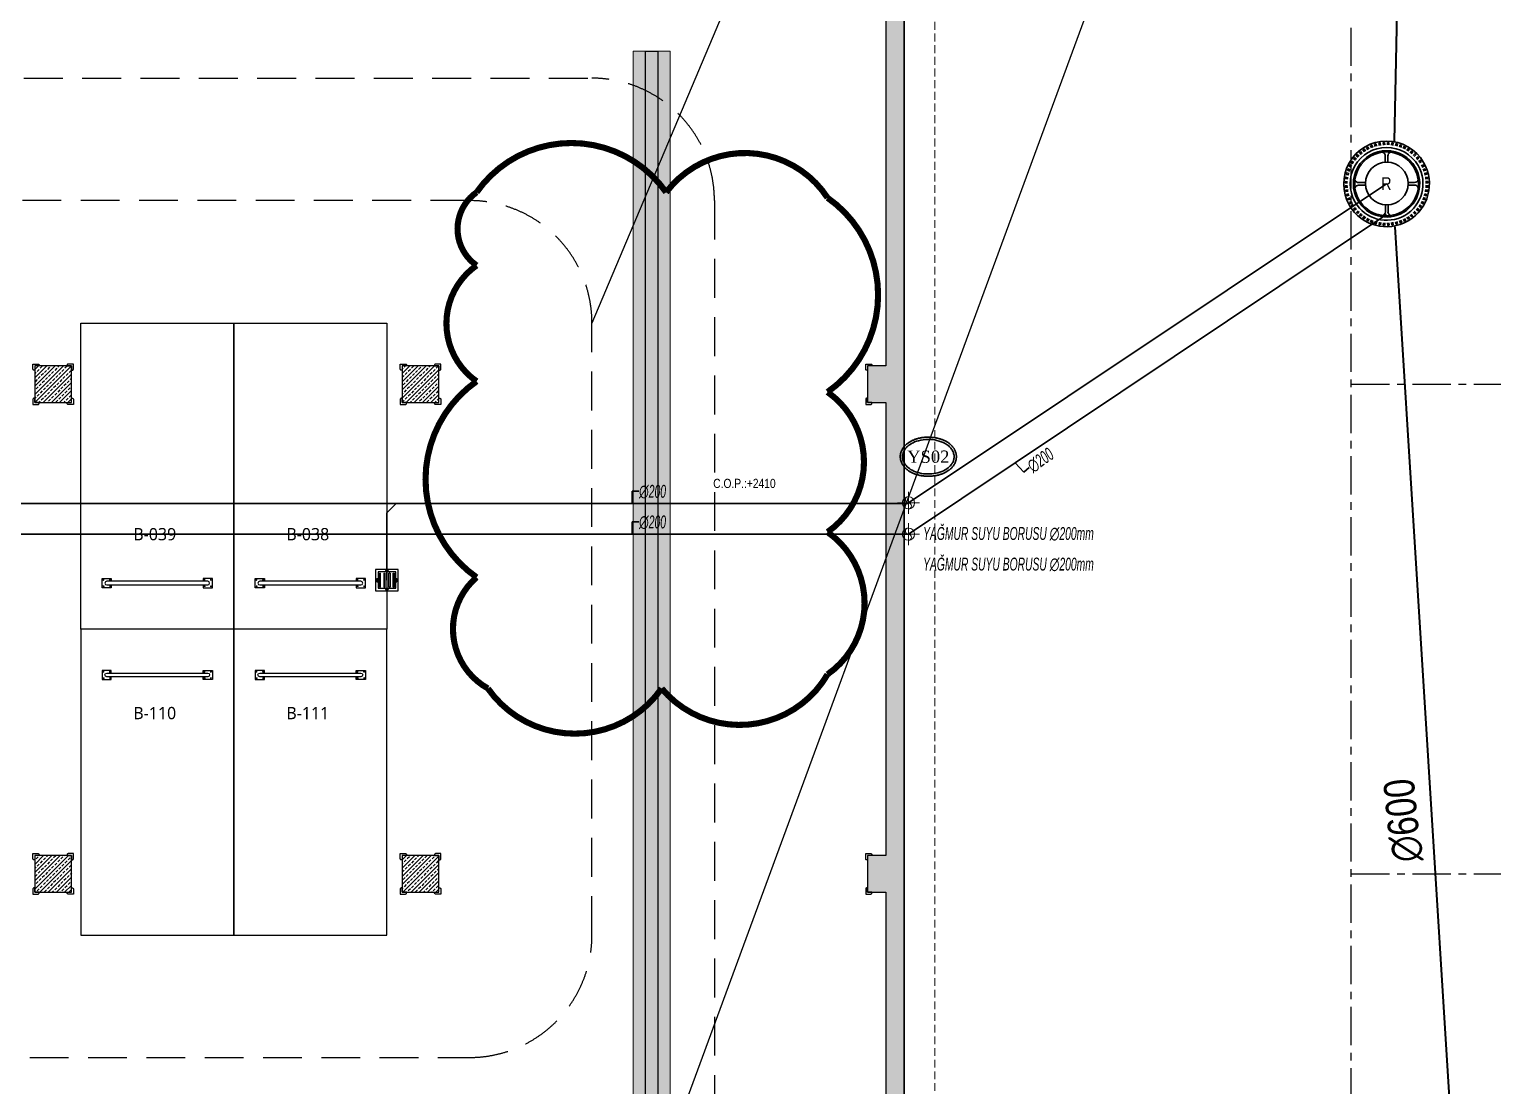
# Model space of a CAD drawing. Header units: millimetres. Extents: x -379292 to 1221486, y 92049 to 447512.
# Drawn here: x 172958 to 196859, y 253157 to 270418 of the extents above; entities that cross this region are included whole.
import ezdxf
from ezdxf.enums import TextEntityAlignment as Align
from ezdxf.lldxf.tags import DXFTag

# ---------------------------------------------------------------- set-up
doc = ezdxf.new("R2010")
doc.units = ezdxf.units.MM
doc.linetypes.add('CENTER', pattern=[2, 1.25, -0.25, 0.25, -0.25])
doc.linetypes.add('HIDDEN', pattern=[9.525, 6.35, -3.175])
for name, color, linetype, lineweight in [('0-KRCN-SHT YAĞMURSUYUBORUSU-100', 3, 'PISSU_LINE50', 35), ('0-KRCN-SHT-KOLADI-YAZIYAĞMURSUYU', 4, 'Continuous', 35), ('0-KRCN-SHT-PİSSU-BORU', 220, 'PISSU_LINE50', 40), ('0-KRCN-SHT-ROGAR', 151, 'Continuous', 35), ('0-KRCN-SHT-YAZI-ÇAP-PİSSU', 41, 'Continuous', 30), ('06_FORMWORK HIDDEN', 252, 'HIDDEN2', 0), ('E_CT_KA', 4, 'Continuous', 9), ('XREF$0$05_RAIN PIPE', 3, 'Continuous', 9)]:
    doc.layers.add(name, color=color, linetype=linetype, lineweight=lineweight)
for name, color, linetype in [('04_RAIN INLET', 51, 'Continuous'), ('05_AXIS', 211, 'CENTER'), ('05_HATCH CONCRETE', 141, 'Continuous'), ('05_HATCH SOLID-2', 253, 'Continuous'), ('05_SYMBOL', 2, 'Continuous'), ('202-A-Y-MahalAd', 141, 'Continuous'), ('E_CT_ZA', 6, 'Continuous'), ('M_YANGIN_SPR_ CAP', 7, 'Continuous')]:
    doc.layers.add(name, color=color, linetype=linetype)
doc.styles.add('DOA.ARIAL', font='arial.ttf')
doc.styles.add('MUF', font='isocpeur.ttf')
doc.styles.get("Standard").update_dxf_attribs({"font": 'segoeuil.ttf'})
doc.styles.add('TROMANT', font='arial.ttf', dxfattribs={"width": 0.8})
doc.styles.add('YAZI', font='times.ttf')
doc.styles.add('ÇAP-2', font='ARIALNBI.TTF')
tags = doc.linetypes.add('HIDDEN2', pattern=[0.1875, 0.125, -0.0625]).pattern_tags.tags
tags[6:7] = [DXFTag(74, 4), DXFTag(75, 0), DXFTag(340, '0'), DXFTag(46, 0.0), DXFTag(50, 0.0), DXFTag(44, 0.0), DXFTag(45, 0.0)]
tags[4:5] = [DXFTag(74, 4), DXFTag(75, 0), DXFTag(340, '0'), DXFTag(46, 0.0), DXFTag(50, 0.0), DXFTag(44, 0.0), DXFTag(45, 0.0)]
doc.linetypes.add('PISSU_LINE50', pattern='A,50,-10,["C",MUF,S=10,R=0,X=1,Y=-5],0', length=60)
pattern_1 = [(225, (905000, -3e-07), (67.351921, -67.351921), []), (225, (904932.65, -3e-07), (67.351921, -67.351921), [47.625, -23.8125])]

# ---------------------------------------------------------------- blocks, each defined once
blk = doc.blocks.new('202_Aks')
at = {"layer": '05_AXIS', "ltscale": 500}
for p, q in [((137900, -182300), (137900, 5000)), ((137900, -13500), (142900, -13500)), ((137900, -21500), (142900, -21500))]:
    blk.add_line(p, q, dxfattribs=at)
blk = doc.blocks.new('202_Vida')
at = {"color": 0, "linetype": 'ByBlock', "ltscale": 0.2}
for points in [[(1, 0), (-1, 0)], [(0, 1), (0, -1)]]:
    blk.add_lwpolyline(points, dxfattribs=at)
at = {"color": 0, "linetype": 'ByBlock'}
for radius in [0.42, 0.23, 0.155]:
    blk.add_circle((0, 0), radius, dxfattribs=at)
blk = doc.blocks.new('202_Stoper')
at = {"color": 0, "linetype": 'ByBlock'}
for points in [[(-750, -30), (-750, -75), (-900, -75), (-900, 75), (-750, 75), (-750, 30)], [(750, -30), (750, -75), (900, -75), (900, 75), (750, 75), (750, 30)]]:
    blk.add_lwpolyline(points, dxfattribs=at)
blk.add_lwpolyline([(825, -30, 1), (825, 30), (-825, 30, 1), (-825, -30)], format="xyb", close=True, dxfattribs=at)
at = {"color": 0, "linetype": 'ByBlock', "yscale": 10, "zscale": 10, "rotation": 180}
for p, xscale in [((-877, 53), -10), ((-772, 53), 10), ((772, 53), -10), ((877, 53), 10)]:
    blk.add_blockref('202_Vida', p, dxfattribs=dict(at, xscale=xscale))
at = {"color": 0, "linetype": 'ByBlock', "yscale": 10, "zscale": 10}
for p, xscale in [((-877, -52), 10), ((-772, -52), -10), ((772, -52), 10), ((877, -52), -10)]:
    blk.add_blockref('202_Vida', p, dxfattribs=dict(at, xscale=xscale))
blk = doc.blocks.new('202_Mahalblok')
at = {"color": 0, "linetype": 'ByBlock', "flags": 128}
blk.add_lwpolyline([(0, 0), (0, 5000), (2500, 5000), (2500, 0)], close=True, dxfattribs=at)
at = {"color": 252}
blk.add_blockref('202_Stoper', (1250, 750), dxfattribs=at)
at = {"color": 0, "linetype": 'ByBlock', "ltscale": 25}
blk.add_attdef('MAHALNO', text='', height=200, dxfattribs=at).set_placement((1209, 1390), align=Align.BOTTOM_CENTER)
blk = doc.blocks.new('bariyer')
at = {"color": 8, "ltscale": 25}
blk.add_lwpolyline([(0, -70), (15, -70, 0.414214), (30, -55), (30, 30), (-55, 30, 0.414214), (-70, 15), (-70, 0), (0, 0)], format="xyb", close=True, dxfattribs=at)
blk = doc.blocks.new('OtoParkBodrumKatMimari')
at = {"layer": '05_HATCH CONCRETE'}
h = blk.add_hatch(dxfattribs=at)
h.set_pattern_fill('ANSI33', color=8, scale=15, angle=180, style=0)
h.set_pattern_definition(pattern_1)
h.paths.add_polyline_path([(96200, 177300), (96200, 177000), (96800, 177000), (96800, 177300), (104600, 177300), (104600, 177000), (105200, 177000), (105200, 177300), (113000, 177300), (113000, 177000), (113600, 177000), (113600, 177300), (121400, 177300), (121400, 177000), (122000, 177000), (122000, 177300), (127400, 177300), (127400, 177000), (128000, 177000), (128000, 177300), (135000, 177300), (135000, 177000), (135300, 177000), (135300, 172100), (135000, 172100), (135000, 171500), (135300, 171500), (135300, 164100), (135000, 164100), (135000, 163500), (135300, 163500), (135300, 156100), (135000, 156100), (135000, 155500), (135300, 155500), (135300, 148100), (135000, 148100), (135000, 147500), (135300, 147500), (135300, 144600), (135000, 144600), (135000, 144000), (135600, 144000), (135600, 144300), (142600, 144300), (142600, 144000), (142900, 144000), (142900, 140100), (142600, 140100), (142600, 139500), (142900, 139500), (142900, 132100), (142600, 132100), (142600, 131500), (142900, 131500), (142900, 127950), (142600, 127950), (142600, 127350), (142900, 127350), (142900, 124300), (142600, 124300), (142600, 123300), (142900, 123300), (142900, 113800), (142600, 113800), (142600, 112800), (142700, 112800), (142700, 100050), (135550, 100050), (135550, 108100), (135050, 108100), (135050, 83500), (135550, 83500), (135550, 99800), (142700, 99800), (142700, 78800), (142600, 78800), (142600, 77800), (142900, 77800), (142900, 68100), (142600, 68100), (142600, 67500), (143200, 67500), (143200, 144600), (135600, 144600), (135600, 177600), (71000, 177600), (71000, 177000), (71600, 177000), (71600, 177300), (79400, 177300), (79400, 177000), (80000, 177000), (80000, 177300), (87800, 177300), (87800, 177000), (88400, 177000), (88400, 177300)])
h = blk.add_hatch(dxfattribs=at)
h.set_pattern_fill('ANSI33', color=8, scale=15, angle=180, style=0)
h.set_pattern_definition(pattern_1)
h.paths.add_polyline_path([(122000, 164100), (121400, 164100), (121400, 163500), (122000, 163500)])
h = blk.add_hatch(dxfattribs=at)
h.set_pattern_fill('ANSI33', color=8, scale=15, angle=180, style=0)
h.set_pattern_definition(pattern_1)
h.paths.add_polyline_path([(128000, 164100), (127400, 164100), (127400, 163500), (128000, 163500)])
h = blk.add_hatch(dxfattribs=at)
h.set_pattern_fill('ANSI33', color=8, scale=15, angle=180, style=0)
h.set_pattern_definition(pattern_1)
h.paths.add_polyline_path([(122000, 156100), (121400, 156100), (121400, 155500), (122000, 155500)])
h = blk.add_hatch(dxfattribs=at)
h.set_pattern_fill('ANSI33', color=8, scale=15, angle=180, style=0)
h.set_pattern_definition(pattern_1)
h.paths.add_polyline_path([(128000, 156100), (127400, 156100), (127400, 155500), (128000, 155500)])
at = {"color": 5}
for points in [[(135300, 171500), (135300, 164100), (135000, 164100), (135000, 163500), (135300, 163500), (135300, 156100), (135000, 156100), (135000, 155500), (135300, 155500), (135300, 148100)], [(143200, 67500), (143200, 144600), (135600, 144600), (135600, 177600), (71000, 177600)]]:
    blk.add_lwpolyline(points, dxfattribs=at)
for points in [[(122000, 164100), (121400, 164100), (121400, 163500), (122000, 163500)], [(128000, 164100), (127400, 164100), (127400, 163500), (128000, 163500)], [(122000, 156100), (121400, 156100), (121400, 155500), (122000, 155500)], [(128000, 156100), (127400, 156100), (127400, 155500), (128000, 155500)]]:
    blk.add_lwpolyline(points, close=True, dxfattribs=at)
at = {"layer": '05_HATCH SOLID-2', "color": 251, "ltscale": 25}
blk.add_lwpolyline([(150500, -8770), (150500, 187430), (4700, 187430), (4700, 177600), (135600, 177600), (135600, 144600), (143200, 144600), (143200, 59700), (90240, -300), (70300, -300), (63119, 5881)], dxfattribs=at)
at = {"layer": '05_SYMBOL', "color": 252, "linetype": 'HIDDEN', "ltscale": 100}
for points in [[(17400, 168800), (130500, 168800)], [(132500, 166800), (132500, 53048)]]:
    blk.add_lwpolyline(points, dxfattribs=at)
blk.add_lwpolyline([(132500, 166800, 0.414214), (130500, 168800)], format="xyb", dxfattribs=at)
blk.add_lwpolyline([(130500, 154800), (130500, 164800, 0.414214), (128500, 166800), (19400, 166800, 0.414214), (17400, 164800), (17400, 154800, 0.414214), (19400, 152800), (128500, 152800, 0.414214)], format="xyb", close=True, dxfattribs=at)
at = {"layer": '06_FORMWORK HIDDEN', "linetype": 'HIDDEN', "ltscale": 20}
blk.add_line((136100, 178100), (136100, 145100), dxfattribs=at)
at = {"layer": '05_AXIS'}
blk.add_blockref('202_Aks', (5000, 177300), dxfattribs=at)
at = {"layer": '05_SYMBOL', "color": 8, "xscale": -1}
for p in [(121400, 164100), (127400, 164100), (135000, 164100), (121400, 156100), (127400, 156100), (135000, 156100)]:
    blk.add_blockref('bariyer', p, dxfattribs=at)
at = {"layer": '05_SYMBOL', "color": 8}
for p in [(122000, 164100), (128000, 164100), (122000, 156100), (128000, 156100)]:
    blk.add_blockref('bariyer', p, dxfattribs=at)
at = {"layer": '05_SYMBOL', "color": 8, "rotation": 180}
for p in [(121400, 163500), (127400, 163500), (135000, 163500), (121400, 155500), (127400, 155500), (135000, 155500)]:
    blk.add_blockref('bariyer', p, dxfattribs=at)
at = {"layer": '05_SYMBOL', "color": 8, "xscale": -1, "rotation": 180}
for p in [(122000, 163500), (128000, 163500), (122000, 155500), (128000, 155500)]:
    blk.add_blockref('bariyer', p, dxfattribs=at)
at = {"layer": '202-A-Y-MahalAd', "color": 8, "ltscale": 25}
for p, values in [((122150, 159800), {'MAHALNO': 'B-039'}), ((124650, 159800), {'MAHALNO': 'B-038'})]:
    blk.add_blockref('202_Mahalblok', p, dxfattribs=at).add_auto_attribs(values)
ref = blk.add_blockref('202_Mahalblok', (122150, 159800), dxfattribs=dict(at, xscale=-1, rotation=180))
ref.add_attrib('MAHALNO', 'B-110', dxfattribs={"layer": '0', "color": 0, "linetype": 'ByBlock', "ltscale": 25, "height": 200}).set_placement((123359, 158267), align=Align.BOTTOM_CENTER)
ref = blk.add_blockref('202_Mahalblok', (124650, 159800), dxfattribs=dict(at, xscale=-1, rotation=180))
ref.add_attrib('MAHALNO', 'B-111', dxfattribs={"layer": '0', "color": 0, "linetype": 'ByBlock', "ltscale": 25, "height": 200}).set_placement((125859, 158267), align=Align.BOTTOM_CENTER)
blk = doc.blocks.new('*U673')
h = blk.add_hatch()
h.set_pattern_fill('ANSI33', color=0, scale=50, angle=1, style=0)
h.paths.add_polyline_path([(-115494, 200), (1093, 200), (1093, 0), (-115494, 0)])
at = {"color": 0}
blk.add_lwpolyline([(-115494, 200), (1093, 200), (1093, 0), (-115494, 0)], close=True, dxfattribs=at)
at = {"ltscale": 25, "flags": 1}
for tag, p in [('YUKSEKLIK', (-229, -149)), ('KALINLIK', (-229, -213))]:
    blk.add_attdef(tag, p, '', height=50, dxfattribs=at)
blk = doc.blocks.new('*U720')
h = blk.add_hatch()
h.set_pattern_fill('ANSI33', color=0, scale=50, angle=1, style=0)
h.paths.add_polyline_path([(-71173, 600), (45489, 600), (45489, 0), (-71173, 0)])
at = {"color": 0}
blk.add_lwpolyline([(-71173, 600), (45489, 600), (45489, 0), (-71173, 0)], close=True, dxfattribs=at)
at = {"ltscale": 25, "flags": 1}
for tag, p in [('YUKSEKLIK', (-229, -149)), ('KALINLIK', (-229, -213))]:
    blk.add_attdef(tag, p, '', height=50, dxfattribs=at)
blk = doc.blocks.new('A$C15ead506')
at = {"layer": 'E_CT_KA', "color": 6, "rotation": 270}
blk.add_blockref('*U720', (60875, 97770), dxfattribs=at)
at = {"layer": 'E_CT_ZA', "color": 30, "rotation": 90}
blk.add_blockref('*U673', (61275, 167851), dxfattribs=at)
blk = doc.blocks.new('G$CBAC204B7')
at = {"layer": '04_RAIN INLET', "color": 2}
for p, q in [((0.37, 0.35), (-0.37, 0.35)), ((-0.37, 0.35), (-0.37, -0.35)), ((0.288, 0.268), (-0.288, 0.268)), ((-0.288, 0.268), (-0.288, -0.268)), ((-0.246, 0.227), (-0.247, -0.227)), ((-0.205, 0.227), (-0.246, 0.227)), ((-0.205, 0.227), (-0.206, -0.227)), ((-0.103, -0.227), (-0.103, 0.227)), ((-0.103, 0.227), (-0.061, 0.227)), ((-0.061, 0.227), (-0.062, -0.227)), ((0.062, 0.227), (0.062, -0.227)), ((0.103, 0.227), (0.062, 0.227)), ((0.103, -0.227), (0.103, 0.227)), ((0.206, 0.227), (0.206, -0.227)), ((0.247, 0.227), (0.206, 0.227)), ((0.247, 0.227), (0.247, -0.227)), ((0.288, -0.268), (0.288, 0.268)), ((0.37, -0.35), (0.37, 0.35)), ((-0.37, -0.35), (0.37, -0.35)), ((-0.288, -0.268), (0.288, -0.268)), ((-0.206, -0.227), (-0.247, -0.227)), ((-0.103, -0.227), (-0.062, -0.227)), ((0.103, -0.227), (0.062, -0.227)), ((0.247, -0.227), (0.206, -0.227))]:
    blk.add_line(p, q, dxfattribs=at)
at = {"layer": '04_RAIN INLET', "color": 2, "ltscale": 50}
for p, q in [((-0.288, 0.053), (-0.329, 0.053)), ((0.041, 0.309), (-0.041, 0.309)), ((-0.041, 0.268), (-0.041, 0.309)), ((0.041, 0.268), (0.041, 0.309)), ((0.329, 0.053), (0.288, 0.053)), ((-0.288, -0.053), (-0.329, -0.053)), ((-0.041, -0.309), (-0.041, -0.268)), ((0.041, -0.309), (0.041, -0.268)), ((0.329, -0.053), (0.288, -0.053))]:
    blk.add_line(p, q, dxfattribs=at)
at = {"layer": '04_RAIN INLET', "color": 2, "ltscale": 50, "extrusion": (-2.90481e-21, 1.6744e-09, 1)}
for points in [[(-0.329, 0.053), (-0.329, -0.053)], [(0.329, -0.053), (0.329, 0.053)], [(-0.041, -0.309), (0.041, -0.309)]]:
    blk.add_lwpolyline(points, dxfattribs=at)
blk = doc.blocks.new('IZGARA')
at = {"layer": '04_RAIN INLET', "color": 2}
blk.add_blockref('G$CBAC204B7', (0, 0), dxfattribs=at)
blk = doc.blocks.new('G$CD316F46C')
at = {"layer": '0-KRCN-SHT-ROGAR'}
for p, q in [((-32.2, 32.8), (-34.3, 35)), ((-29.8, 35), (-31.8, 37.3)), ((-28.6, 36), (-30.5, 38.3)), ((-26.1, 37.9), (-27.8, 40.4)), ((-24.8, 38.7), (-26.4, 41.3)), ((-22, 40.4), (-23.4, 43)), ((-20.6, 41.1), (-22, 43.8)), ((-17.7, 42.4), (-18.9, 45.2)), ((-16.3, 43), (-17.3, 45.8)), ((-13.2, 44), (-14.1, 46.9)), ((-11.7, 44.4), (-12.5, 47.4)), ((-8.6, 45.1), (-9.1, 48.1)), ((-7.1, 45.4), (-7.5, 48.4)), ((-3.9, 45.8), (-4.1, 48.8)), ((-2.3, 45.9), (-2.5, 48.9)), ((0.9, 45.9), (1, 48.9)), ((2.4, 45.8), (2.6, 48.8)), ((5.6, 45.5), (6, 48.5)), ((7.2, 45.3), (7.6, 48.3)), ((10.3, 44.7), (11, 47.6)), ((11.8, 44.3), (12.6, 47.2)), ((14.9, 43.3), (15.9, 46.2)), ((16.3, 42.8), (17.4, 45.6)), ((19.3, 41.5), (20.6, 44.2)), ((20.7, 40.8), (22, 43.5)), ((23.5, 39.2), (25, 41.8)), ((24.8, 38.4), (26.4, 40.9)), ((27.4, 36.6), (29.2, 38.9)), ((28.6, 35.6), (30.5, 37.9)), ((31, 33.5), (33.1, 35.7)), ((32.1, 32.4), (34.3, 34.5)), ((-42.8, 16.6), (-45.6, 17.7)), ((-42.2, 18), (-45, 19.2)), ((-40.8, 20.9), (-43.5, 22.3)), ((-40.1, 22.3), (-42.8, 23.8)), ((-39.1, 24.2), (-41.6, 25.7)), ((-38.2, 25.5), (-40.7, 27.1)), ((-36.4, 28.1), (-38.8, 29.9)), ((-35.4, 29.3), (-37.7, 31.2)), ((-33.3, 31.7), (-35.5, 33.8)), ((34.3, 30), (36.6, 32)), ((35.3, 28.8), (37.6, 30.7)), ((37.2, 26.2), (39.7, 28)), ((38.1, 25), (40.6, 26.6)), ((39.7, 22.2), (42.3, 23.6)), ((40.4, 20.8), (43.1, 22.2)), ((41.7, 17.9), (44.5, 19.1)), ((42.3, 16.5), (45.1, 17.5)), ((-45.7, 2.7), (-48.7, 2.8)), ((-45.6, 4.2), (-48.6, 4.5)), ((-45.2, 7.4), (-48.2, 7.9)), ((-44.9, 8.9), (-47.9, 9.5)), ((-44.2, 12.1), (-47.1, 12.8)), ((-43.8, 13.5), (-46.7, 14.4)), ((43.3, 13.4), (46.2, 14.3)), ((43.8, 11.9), (46.7, 12.7)), ((44.5, 8.8), (47.4, 9.3)), ((44.7, 7.3), (47.7, 7.7)), ((45.1, 4.1), (48.1, 4.3)), ((45.2, 2.5), (48.2, 2.7)), ((-45.7, -0.6), (-48.7, -0.6)), ((-45.7, -2.1), (-48.7, -2.3)), ((-45.4, -5.3), (-48.4, -5.7)), ((-45.1, -6.8), (-48.1, -7.3)), ((-44.5, -10), (-47.5, -10.7)), ((-44.1, -11.5), (-47, -12.3)), ((-43.2, -14.6), (-46, -15.5)), ((-42.7, -16), (-45.5, -17.1)), ((42.1, -16.1), (44.9, -17.2)), ((42.6, -14.7), (45.5, -15.7)), ((43.6, -11.6), (46.5, -12.4)), ((44, -10.1), (46.9, -10.8)), ((44.6, -7), (47.6, -7.5)), ((44.8, -5.4), (47.8, -5.8)), ((45.2, -0.7), (48.2, -0.8)), ((45.2, -2.2), (48.2, -2.4)), ((-41.4, -19), (-44.1, -20.2)), ((-40.7, -20.3), (-43.4, -21.7)), ((-39.1, -23.2), (-41.7, -24.7)), ((-38.3, -24.5), (-40.8, -26.1)), ((-36.5, -27.1), (-38.9, -28.9)), ((-35.5, -28.3), (-37.8, -30.2)), ((-33.4, -30.7), (-35.6, -32.8)), ((-32.3, -31.8), (-34.4, -34)), ((-29.9, -34), (-31.9, -36.3)), ((30.9, -32.7), (33, -34.9)), ((32, -31.6), (34.2, -33.7)), ((34.2, -29.3), (36.5, -31.2)), ((35.2, -28.1), (37.5, -30)), ((37.1, -25.5), (39.6, -27.2)), ((38, -24.2), (40.5, -25.8)), ((40.1, -20.5), (42.8, -21.9)), ((40.8, -19.1), (43.5, -20.4)), ((-28.8, -35), (-30.6, -37.4)), ((-26.2, -36.9), (-27.9, -39.4)), ((-24.9, -37.8), (-26.5, -40.3)), ((-22.1, -39.4), (-23.6, -42.1)), ((-20.8, -40.2), (-22.1, -42.8)), ((-17.8, -41.5), (-19, -44.3)), ((-16.4, -42.1), (-17.5, -44.9)), ((-13.4, -43.1), (-14.2, -46)), ((-11.9, -43.5), (-12.6, -46.4)), ((-8.7, -44.2), (-9.3, -47.2)), ((-7.2, -44.5), (-7.7, -47.5)), ((-4, -44.9), (-4.3, -47.9)), ((-2.5, -45), (-2.6, -48)), ((0.7, -45), (0.8, -48)), ((2.3, -45), (2.5, -48)), ((5.5, -44.7), (5.9, -47.7)), ((7, -44.5), (7.5, -47.4)), ((10.2, -43.8), (10.9, -46.8)), ((11.7, -43.5), (12.5, -46.4)), ((14.7, -42.5), (15.7, -45.3)), ((16.2, -42), (17.3, -44.8)), ((19.1, -40.7), (20.4, -43.4)), ((20.5, -40), (21.9, -42.7)), ((23.3, -38.4), (24.9, -41)), ((24.7, -37.6), (26.3, -40.1)), ((27.3, -35.8), (29.1, -38.2)), ((28.5, -34.8), (30.4, -37.1))]:
    blk.add_line(p, q, dxfattribs=at)
at = {"layer": '0-KRCN-SHT-ROGAR', "color": 120}
for p, q in [((-1.7, 24.9), (-1.7, 33.1)), ((1.4, 25), (1.4, 33.1)), ((-24.9, 2), (-32.9, 2)), ((24.9, 1.9), (32.4, 1.9)), ((-25, -1.1), (-32.9, -1.1)), ((25, -1.2), (32.4, -1.2)), ((-1.8, -24.9), (-1.8, -32.2)), ((1.3, -25), (1.3, -32.2))]:
    blk.add_line(p, q, dxfattribs=at)
blk.add_circle((0, 0), 25, dxfattribs=at)
at = {"layer": '0-KRCN-SHT-ROGAR'}
for radius, start, end in [(50, 329.911, 149.911), (42.5, 329.911, 149.911), (48.5, 134.6265, 136.5734), (48.5, 128.6265, 130.5734), (48.5, 122.6265, 124.5734), (48.5, 116.6265, 118.5734), (48.5, 110.6265, 112.5734), (48.5, 104.6265, 106.5734), (48.5, 98.6265, 100.5734), (48.5, 92.6265, 94.5734), (48.5, 86.6265, 88.5734), (48.5, 80.6265, 82.5734), (48.5, 74.6265, 76.5734), (48.5, 68.6265, 70.5734), (48.5, 62.6265, 64.5734), (48.5, 56.6265, 58.5734), (48.5, 50.6265, 52.5734), (48.5, 44.6265, 46.5734), (50, 149.911, 329.911), (48.5, 157.2486, 159.1955), (48.5, 151.2486, 153.1955), (42.5, 149.911, 329.911), (48.5, 146.6265, 148.5734), (38.7, 149.911, 329.911), (48.5, 140.6265, 142.5734), (37.2, 149.911, 329.911), (48.5, 38.6265, 40.5734), (48.5, 32.6265, 34.5734), (48.5, 26.6265, 28.5734), (48.5, 20.6265, 22.5734), (48.5, 175.2486, 177.1955), (48.5, 169.2486, 171.1955), (48.5, 163.2486, 165.1955), (48.5, 14.6265, 16.5734), (48.5, 8.6265, 10.5734), (48.5, 2.6265, 4.5734), (48.5, 181.2486, 183.1955), (48.5, 187.2486, 189.1955), (48.5, 193.2486, 195.1955), (48.5, 199.2486, 201.1955), (48.5, 338.6265, 340.5734), (48.5, 344.6265, 346.5734), (48.5, 350.6265, 352.5734), (48.5, 356.6265, 358.5734), (48.5, 205.2486, 207.1955), (48.5, 211.2486, 213.1955), (48.5, 217.2486, 219.1955), (48.5, 223.2486, 225.1955), (48.5, 313.2486, 315.1955), (48.5, 319.2486, 321.1955), (48.5, 325.2486, 327.1955), (48.5, 332.6265, 334.5734), (48.5, 229.2486, 231.1955), (48.5, 235.2486, 237.1955), (48.5, 241.2486, 243.1955), (48.5, 247.2486, 249.1955), (48.5, 253.2486, 255.1955), (48.5, 259.2486, 261.1955), (48.5, 265.2486, 267.1955), (48.5, 271.2486, 273.1955), (48.5, 277.2486, 279.1955), (48.5, 283.2486, 285.1955), (48.5, 289.2486, 291.1955), (48.5, 295.2486, 297.1955), (48.5, 301.2486, 303.1955), (48.5, 307.2486, 309.1955)]:
    blk.add_arc((-0.3, 0.4), radius, start, end, dxfattribs=at)
at = {"layer": '0-KRCN-SHT-ROGAR', "color": 120}
for centre, radius, start, end in [((-0.3, 0.4), 38.7, 329.911, 149.911), ((-0.3, 0.4), 37.2, 329.911, 149.911), ((-6.2, 33.1), 4.52, 359.911, 71.7708), ((5.9, 33), 4.52, 108.3327, 179.911), ((-32.9, 6.5), 4.52, 198.0512, 269.911), ((32.4, 6.4), 4.52, 269.911, 341.7708), ((-32.9, -5.6), 4.52, 89.911, 161.4893), ((32.4, -5.7), 4.52, 18.3327, 89.911), ((-6.3, -32.2), 4.52, 288.0512, 359.911), ((5.8, -32.2), 4.52, 179.911, 251.4893)]:
    blk.add_arc(centre, radius, start, end, dxfattribs=at)
blk = doc.blocks.new('XREF$0$YIB125')
at = {"layer": 'XREF$0$05_RAIN PIPE'}
for p, q in [((-112.5, 0), (112.5, 0)), ((0, 112.5), (0, -112.5)), ((0, 0), (0, 62.5))]:
    blk.add_line(p, q, dxfattribs=at)
blk.add_circle((0, 0), 62.5, dxfattribs=at)
for centre, start, end in [((0, 31.25), 90, 270), ((0, -31.25), 270, 90)]:
    blk.add_arc(centre, 31.25, start, end, dxfattribs=at)
blk = doc.blocks.new('G$CD1210CBB')
at = {"layer": 'XREF$0$05_RAIN PIPE', "xscale": -0.08000000000000002, "yscale": 0.08000000000000002, "zscale": 0.08000000000000002}
blk.add_blockref('XREF$0$YIB125', (-9, 0), dxfattribs=at)
blk = doc.blocks.new('A$Cbceac246')
at = {"layer": '0-KRCN-SHT YAĞMURSUYUBORUSU-100'}
for p, q in [((6536.8, 16156.2, 0), (7317.7, 16677.3)), ((6536.8, 16105, 0), (7317.7, 16627.3)), ((4100.1, 16155, 0), (6536.8, 16155, 0)), ((5700.1, 16155, 0), (5685.1, 16140, 0)), ((5685.1, 16080, 0), (5685.1, 16140, 0)), ((900.1, 16105, 0), (6536.8, 16105, 0)), ((5685.1, 16030, 0), (5685.1, 16090, 0))]:
    blk.add_line(p, q, dxfattribs=at)
at = {"layer": '0-KRCN-SHT-KOLADI-YAZIYAĞMURSUYU', "linetype": 'Continuous'}
for p, q in [((6096.6, 16175, 0), (6085.4, 16175, 0)), ((6096.6, 16175, 0), (6085.4, 16175, 0)), ((6085.4, 16156.8, 0), (6085.4, 16175, 0)), ((6085.4, 16156.8, 0), (6085.4, 16175, 0)), ((6096.6, 16125, 0), (6085.4, 16125, 0)), ((6096.6, 16125, 0), (6085.4, 16125, 0)), ((6085.4, 16106.8, 0), (6085.4, 16125, 0)), ((6085.4, 16106.8, 0), (6085.4, 16125, 0))]:
    blk.add_line(p, q, dxfattribs=at)
at = {"layer": '0-KRCN-SHT-KOLADI-YAZIYAĞMURSUYU', "color": 2, "linetype": 'Continuous'}
for points, knots in [([(6523.5, 16231.5, 0), (6523.5, 16231.3, 0), (6523.5, 16230.5, 0), (6523.6, 16229.1, 0), (6523.8, 16227.6, 0), (6524.1, 16226.1, 0), (6524.5, 16224.7, 0), (6525, 16223.2, 0), (6525.6, 16221.7, 0), (6526.1, 16220.5, 0), (6526.7, 16219.4, 0), (6527.4, 16218.3, 0), (6528.3, 16217, 0), (6529.3, 16215.6, 0), (6530.4, 16214.3, 0), (6531.7, 16212.9, 0), (6533, 16211.7, 0), (6534.6, 16210.3, 0), (6536.3, 16209.1, 0), (6538, 16208, 0), (6539.6, 16206.9, 0), (6541.3, 16206, 0), (6543.1, 16205.1, 0), (6544.8, 16204.3, 0), (6546.7, 16203.6, 0), (6548.5, 16202.9, 0), (6550.4, 16202.3, 0), (6552.7, 16201.7, 0), (6555.3, 16201, 0), (6558.3, 16200.4, 0), (6561.4, 16200, 0), (6564.1, 16199.8, 0), (6566.9, 16199.6, 0), (6569.7, 16199.6, 0), (6572.8, 16199.6, 0), (6575.9, 16199.9, 0), (6578.3, 16200.2, 0), (6580.6, 16200.5, 0), (6583, 16200.9, 0), (6585.9, 16201.6, 0), (6588.5, 16202.4, 0), (6590.7, 16203.1, 0), (6592.6, 16203.8, 0), (6594.4, 16204.6, 0), (6596.2, 16205.4, 0), (6597.9, 16206.3, 0), (6599.5, 16207.3, 0), (6601.2, 16208.3, 0), (6602.7, 16209.4, 0), (6603.8, 16210.2, 0), (6605, 16211.2, 0), (6606.2, 16212.2, 0), (6607.6, 16213.6, 0), (6608.6, 16214.8, 0), (6609.6, 16215.9, 0), (6610.5, 16217.2, 0), (6611.5, 16218.7, 0), (6612.3, 16220, 0), (6612.9, 16221.4, 0), (6613.5, 16222.8, 0), (6614.2, 16224.6, 0), (6614.6, 16226.2, 0), (6614.9, 16227.9, 0), (6615.1, 16229.6, 0), (6615.2, 16231.3, 0), (6615.2, 16232.7, 0), (6615, 16234.1, 0), (6614.8, 16235.7, 0), (6614.4, 16237.5, 0), (6614, 16239, 0), (6613.4, 16240.5, 0), (6612.8, 16241.9, 0), (6612.1, 16243.4, 0), (6611.2, 16244.8, 0), (6610.5, 16245.9, 0), (6609.7, 16247, 0), (6608.9, 16248, 0), (6607.8, 16249.3, 0), (6606.5, 16250.6, 0), (6605, 16252, 0), (6603.3, 16253.3, 0), (6601.5, 16254.6, 0), (6599.7, 16255.7, 0), (6597.9, 16256.8, 0), (6595.9, 16257.8, 0), (6593.9, 16258.7, 0), (6591.9, 16259.5, 0), (6589.8, 16260.3, 0), (6587.6, 16261, 0), (6585.4, 16261.6, 0), (6583.2, 16262.1, 0), (6580.9, 16262.5, 0), (6578.7, 16262.9, 0), (6576.4, 16263.1, 0), (6574, 16263.3, 0), (6571.7, 16263.5, 0), (6569.4, 16263.5, 0), (6567, 16263.5, 0), (6564.7, 16263.4, 0), (6562.4, 16263.2, 0), (6560.1, 16262.9, 0), (6557.8, 16262.5, 0), (6555.6, 16262.1, 0), (6553.3, 16261.6, 0), (6551.1, 16261, 0), (6549, 16260.3, 0), (6546.9, 16259.6, 0), (6545, 16258.8, 0), (6543.2, 16258, 0), (6541.4, 16257.1, 0), (6539.4, 16256, 0), (6537.5, 16254.8, 0), (6536.1, 16253.8, 0), (6534.7, 16252.8, 0), (6533.3, 16251.7, 0), (6531.7, 16250.2, 0), (6530.4, 16248.7, 0), (6529.3, 16247.4, 0), (6528.4, 16246.3, 0), (6527.5, 16244.9, 0), (6526.6, 16243.4, 0), (6525.8, 16241.9, 0), (6525.1, 16240.3, 0), (6524.5, 16238.6, 0), (6524.1, 16237.2, 0), (6523.9, 16235.8, 0), (6523.7, 16234.6, 0), (6523.5, 16233.1, 0), (6523.5, 16232, 0), (6523.5, 16231.5, 0)], [0, 0, 0, 0, 1.213393, 2.424731, 3.634899, 4.23988, 5.747854, 7.250616, 8.45036, 9.945499, 11.437135, 12.629243, 13.798133, 14.967487, 16.724402, 18.487549, 20.259158, 20.851938, 22.638147, 24.438355, 26.253745, 28.085062, 29.315033, 31.087836, 32.875439, 34.677188, 36.492212, 38.31946, 40.157727, 42.005688, 43.861689, 45.72323, 47.588513, 49.455685, 51.32287, 53.188197, 55.049829, 56.905238, 58.75253, 60.590234, 62.41697, 64.23149, 66.032702, 67.819704, 69.591161, 71.34787, 73.089893, 74.817612, 76.531756, 78.233427, 79.924117, 81.731887, 83.083349, 84.432203, 85.779805, 86.229051, 87.578464, 88.928884, 90.281448, 91.637578, 92.544576, 94.028807, 95.515086, 97.004987, 97.752009, 98.872791, 100.364346, 101.854398, 102.972015, 104.457375, 105.937166, 107.4132, 108.150387, 109.620499, 111.087894, 112.554447, 113.28797, 114.75558, 116.226469, 118.071935, 118.442214, 119.949008, 121.464895, 122.990853, 124.527619, 126.075699, 127.635384, 129.206763, 130.790449, 132.385639, 134.798636, 137.233957, 139.688759, 140.510874, 142.98603, 145.47066, 147.960441, 150.450946, 152.109582, 154.590556, 157.059241, 159.511881, 161.945025, 163.554876, 165.153439, 166.740617, 168.316109, 169.879765, 171.431605, 172.971836, 174.500865, 176.169212, 177.827074, 179.475797, 181.117169, 182.208516, 183.921005, 185.204671, 186.488807, 187.774709, 188.204048, 189.495096, 190.787871, 192.083344, 193.382693, 194.251852, 195.702571, 197.154698, 197.639423, 197.639423, 197.639423, 197.639423]), ([(6527.2, 16231.5, 0), (6527.2, 16230.4, 0), (6527.3, 16229.2, 0), (6527.9, 16225.9, 0), (6528.6, 16223.9, 0), (6530.6, 16220, 0), (6531.9, 16218.3, 0), (6535.3, 16214.5, 0), (6537.5, 16212.7, 0), (6543.4, 16208.9, 0), (6547.3, 16207.2, 0), (6555.7, 16204.6, 0), (6560.2, 16203.8, 0), (6569.3, 16203.2, 0), (6573.9, 16203.3, 0), (6582.9, 16204.6, 0), (6587.2, 16205.7, 0), (6595.2, 16208.9, 0), (6598.8, 16210.9, 0), (6603.4, 16214.7, 0), (6604.7, 16216, 0), (6607.2, 16218.9, 0), (6608.2, 16220.4, 0), (6609.9, 16223.7, 0), (6610.5, 16225.4, 0), (6611.3, 16229, 0), (6611.5, 16230.8, 0), (6611.3, 16234.5, 0), (6610.9, 16236.3, 0), (6609.6, 16240.2, 0), (6608.5, 16242.2, 0), (6605.9, 16245.9, 0), (6604.3, 16247.6, 0), (6599.1, 16252, 0), (6595, 16254.3, 0), (6586, 16257.7, 0), (6581.1, 16258.9, 0), (6570.9, 16259.9, 0), (6565.7, 16259.8, 0), (6555.6, 16258.5, 0), (6550.7, 16257.2, 0), (6543.2, 16254, 0), (6540.4, 16252.4, 0), (6535.4, 16248.6, 0), (6533.2, 16246.5, 0), (6530.6, 16242.8, 0), (6529.8, 16241.5, 0), (6528.5, 16238.8, 0), (6528.1, 16237.4, 0), (6527.4, 16234.5, 0), (6527.2, 16233, 0), (6527.2, 16231.5, 0)], [0, 0, 0, 0, 0.138649, 0.138649, 0.277299, 0.277299, 0.415948, 0.415948, 0.688121, 0.688121, 0.960294, 0.960294, 1.349663, 1.349663, 1.739033, 1.739033, 2.128402, 2.128402, 2.517772, 2.517772, 2.726912, 2.726912, 2.936053, 2.936053, 3.106711, 3.106711, 3.27737, 3.27737, 3.448028, 3.448028, 3.618687, 3.618687, 3.789345, 3.789345, 4.135575, 4.135575, 4.481804, 4.481804, 4.828034, 4.828034, 5.174263, 5.174263, 5.520493, 5.520493, 5.774104, 5.774104, 5.97328, 5.97328, 6.172456, 6.172456, 6.283185, 6.283185, 6.283185, 6.283185])]:
    blk.add_open_spline(points, degree=3, knots=knots, dxfattribs=at)
at = {"layer": '0-KRCN-SHT-PİSSU-BORU', "color": 5, "ltscale": 2}
for p, q in [((7330.4, 16746.9), (7361.9, 18194.4)), ((7465.3, 14469.2), (7331.8, 16607))]:
    blk.add_line(p, q, dxfattribs=at)
at = {"layer": '0-KRCN-SHT-YAZI-ÇAP-PİSSU', "linetype": 'Continuous'}
for p in [(6711.2, 16221.7, 0), (6733.8, 16213.8, 0), (6733.8, 16213.8, 0)]:
    blk.add_line(p, (6725.5, 16206.2, 0), dxfattribs=at)
at = {"layer": '0-KRCN-SHT-PİSSU-BORU', "xscale": -2, "yscale": 2, "zscale": 2, "rotation": 180}
for p in [(6554.8, 16156.2, 0), (6554.8, 16105, 0)]:
    blk.add_blockref('G$CD1210CBB', p, dxfattribs=at)
at = {"layer": '0-KRCN-SHT-ROGAR', "xscale": -1.4, "yscale": 1.4, "zscale": 1.4, "rotation": 180}
blk.add_blockref('G$CD316F46C', (7318.1, 16677.9), dxfattribs=at)
at = {"layer": '04_RAIN INLET', "xscale": 50.00000000000001, "yscale": 50.00000000000001, "zscale": 50.00000000000001, "rotation": 179.9999999845318}
blk.add_blockref('IZGARA', (5685.1, 16030, 0), dxfattribs=at)
at = {"layer": '0-KRCN-SHT-KOLADI-YAZIYAĞMURSUYU', "color": 2, "style": 'YAZI'}
blk.add_text('YS02', height=20, dxfattribs=at).set_placement((6569.3, 16231.6, 0), align=Align.MIDDLE)
at = {"layer": '0-KRCN-SHT-KOLADI-YAZIYAĞMURSUYU', "linetype": 'Continuous', "style": 'ÇAP-2', "width": 0.7}
for p in [(6096.9, 16175, 0), (6096.9, 16125, 0)]:
    blk.add_text('∅200', height=21, dxfattribs=at).set_placement(p, align=Align.MIDDLE_LEFT)
for p in [(6560.8, 16095.6, 0), (6560.8, 16045.6, 0)]:
    blk.add_text('YAĞMUR SUYU BORUSU ∅200mm', height=21, dxfattribs=at).set_placement(p)
at = {"layer": '0-KRCN-SHT-ROGAR', "style": 'TROMANT', "width": 0.8}
blk.add_text('R', height=21, dxfattribs=at).set_placement((7317.4, 16677.7), align=Align.MIDDLE)
blk.add_text('∅600', height=50, rotation=95.7106, dxfattribs=at).set_placement((7344.7, 15637.3), align=Align.MIDDLE)
at = {"layer": '0-KRCN-SHT-YAZI-ÇAP-PİSSU', "linetype": 'Continuous', "style": 'ÇAP-2', "width": 0.7}
blk.add_text('∅200', height=21, rotation=34.8086, dxfattribs=at).set_placement((6734.2, 16213.7, 0), align=Align.MIDDLE_LEFT)

msp = doc.modelspace()

# ---------------------------------------------------------------- block references
at = {"color": 8}
msp.add_blockref('OtoParkBodrumKatMimari', (51648, 100818.8), dxfattribs=at)

# ---------------------------------------------------------------- next in the draw order: linework, layer by layer
at = {"color": 3}
for p, q in [((181568.9, 247150.1), (230472.9, 380018.7)), ((230472.9, 380018.7), (182148, 265618.8))]:
    msp.add_line(p, q, dxfattribs=at)
at = {"color": 2, "const_width": 100, "elevation": 0}
msp.add_lwpolyline([(180263.5, 267753.7, -0.5205671), (183359.6, 267753.7, -0.5205671), (185994.8, 267664.8, -0.5205671), (185994.8, 264490.7, -0.5205671), (185994.8, 262203, -0.5205671), (185994.8, 259877.9, -0.5205671), (183285.9, 259648, -0.5205671), (180448.2, 259648, -0.5205671), (180263.5, 261463.3, -0.5205671), (180263.5, 264666, -0.5205671), (180263.5, 266559.4, -0.5205671)], format="xyb", close=True, dxfattribs=at)

# ---------------------------------------------------------------- next in the draw order: block references
at = {"color": 30, "xscale": 10, "yscale": 10, "zscale": 10}
msp.add_blockref('A$Cbceac246', (121948, 101118.8), dxfattribs=at)
at = {"color": 30}
msp.add_blockref('A$C15ead506', (121948, 101118.8), dxfattribs=at)

# ---------------------------------------------------------------- next in the draw order: texts
at = {"layer": 'M_YANGIN_SPR_ CAP', "ltscale": 0.01, "style": 'DOA.ARIAL', "width": 0.8}
msp.add_text('C.O.P.:+2410', height=150, rotation=0, dxfattribs=at).set_placement((184637.8, 263073, -155276.6), align=Align.TOP_CENTER)

doc.saveas('drawing.dxf')
